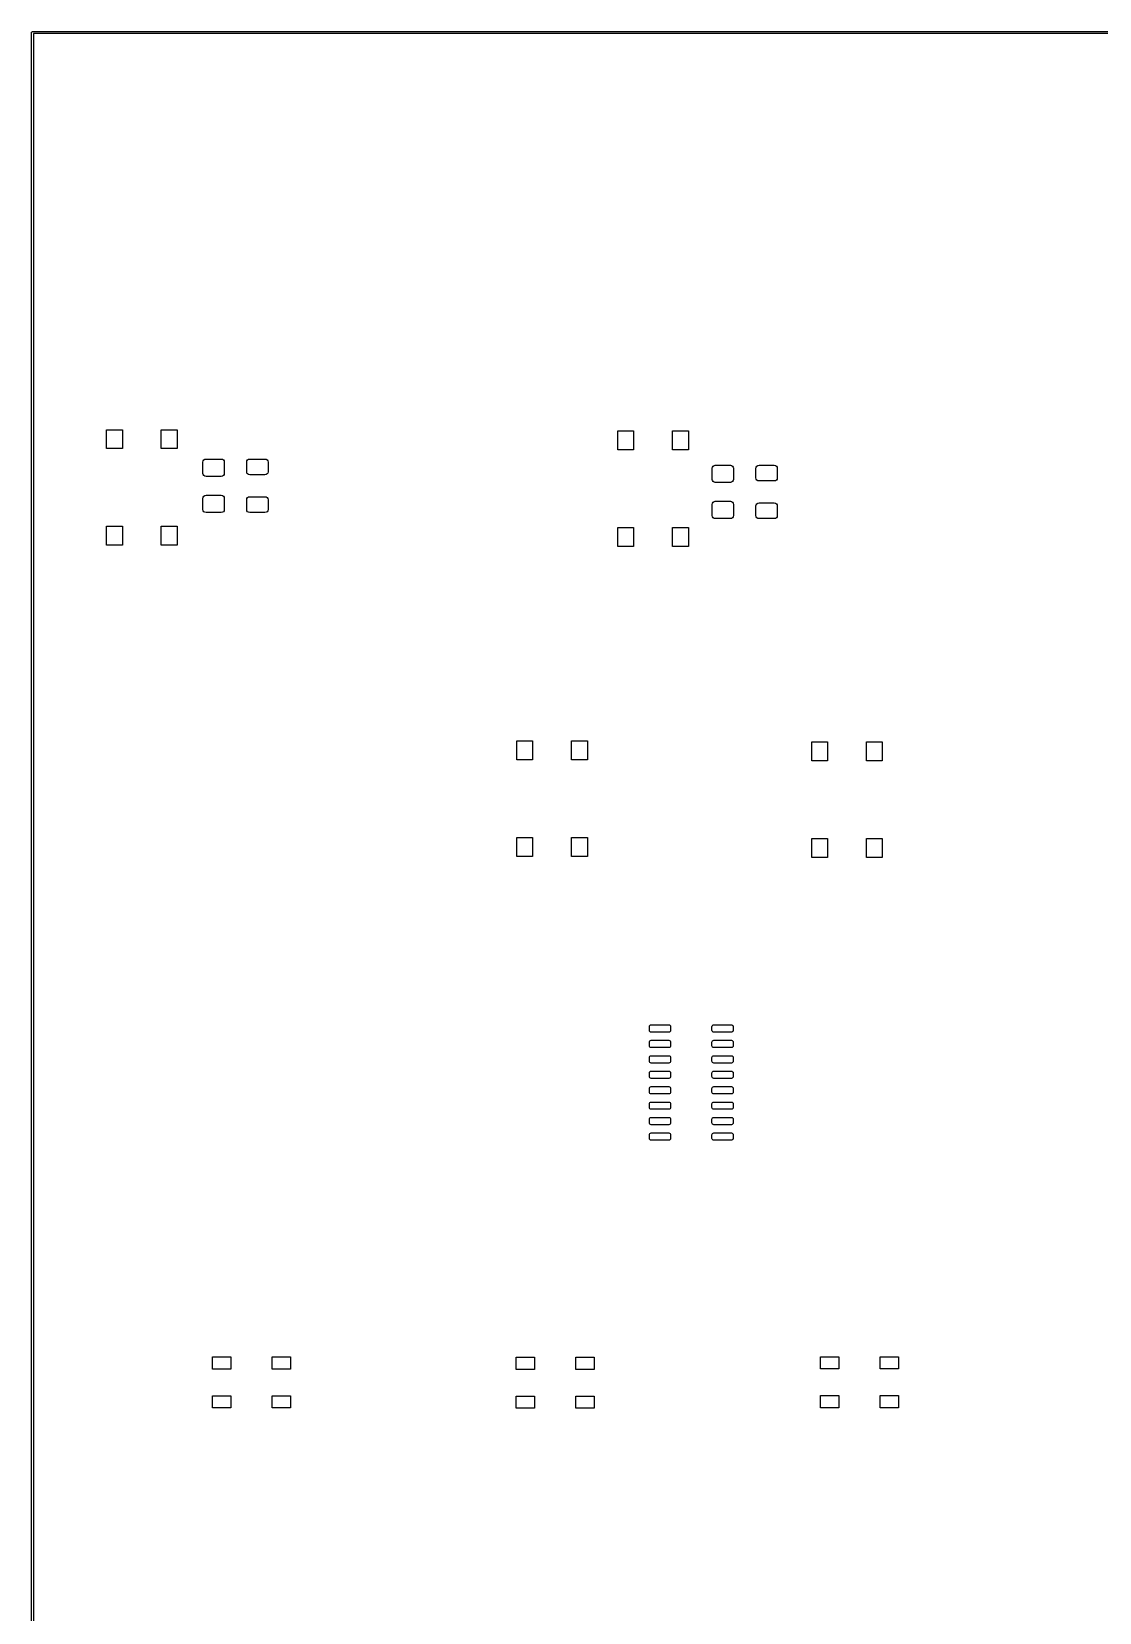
# Model space of a CAD drawing. Extents: x 0 to 360, y 0 to 260.
# Drawn here: x -0.1 to 87.8, y 130 to 260.1 of the extents above; entities that cross this region are included whole.
import ezdxf

# ---------------------------------------------------------------- set-up
doc = ezdxf.new("R2010")
doc.units = 0
doc.layers.add('BLACK', color=7, linetype='CONTINUOUS')

msp = doc.modelspace()

# ---------------------------------------------------------------- linework, layer by layer
at = {"layer": 'BLACK', "linetype": 'CONTINUOUS'}
for p, q in [((-0.075, 260), (-0.0733, 260.01)), ((-0.075, 0), (-0.075, 260)), ((-0.0739, 260.013), (-0.0722, 260.016)), ((-0.0733, 260.01), (-0.0739, 260.013)), ((-0.0722, 260.016), (-0.0705, 260.026)), ((-0.0705, 260.026), (-0.058, 260.041)), ((-0.058, 260.041), (-0.0482, 260.057)), ((-0.0482, 260.057), (-0.0418, 260.06)), ((-0.0418, 260.06), (-0.0375, 260.065)), ((-0.0375, 260.065), (-0.0183, 260.068)), ((-0.0183, 260.068), (0, 260.075)), ((0, 260.075), (360, 260.075)), ((0.075, 259.925), (0.075, 0.075)), ((359.925, 259.925), (0.075, 259.925)), ((6.09, 225.77), (6.09, 227.32)), ((6.09, 227.32), (7.39, 227.32)), ((7.39, 227.32), (7.39, 225.77)), ((10.59, 225.77), (10.59, 227.32)), ((10.59, 227.32), (11.89, 227.32)), ((11.89, 227.32), (11.89, 225.77)), ((48.16, 225.67), (48.16, 227.22)), ((48.16, 227.22), (49.46, 227.22)), ((49.46, 227.22), (49.46, 225.67)), ((52.66, 225.67), (52.66, 227.22)), ((52.66, 227.22), (53.96, 227.22)), ((53.96, 227.22), (53.96, 225.67)), ((7.39, 225.77), (6.09, 225.77)), ((11.89, 225.77), (10.59, 225.77)), ((49.46, 225.67), (48.16, 225.67)), ((53.96, 225.67), (52.66, 225.67)), ((14.025, 224.65), (14.044, 224.746)), ((14.025, 223.725), (14.025, 224.65)), ((14.044, 224.746), (14.0982, 224.827)), ((14.0982, 224.827), (14.1793, 224.881)), ((14.1793, 224.881), (14.275, 224.9)), ((14.275, 224.9), (15.525, 224.9)), ((15.525, 224.9), (15.6207, 224.881)), ((15.6207, 224.881), (15.7018, 224.827)), ((15.7018, 224.827), (15.756, 224.746)), ((15.756, 224.746), (15.775, 224.65)), ((15.775, 224.65), (15.775, 223.725)), ((17.625, 224.65), (17.644, 224.746)), ((17.625, 223.85), (17.625, 224.65)), ((17.644, 223.754), (17.625, 223.85)), ((17.644, 224.746), (17.6982, 224.827)), ((17.6982, 223.673), (17.644, 223.754)), ((17.6982, 224.827), (17.7793, 224.881)), ((17.7793, 224.881), (17.875, 224.9)), ((17.875, 224.9), (19.125, 224.9)), ((19.125, 224.9), (19.2207, 224.881)), ((19.2207, 224.881), (19.3018, 224.827)), ((19.3018, 224.827), (19.356, 224.746)), ((19.356, 223.754), (19.3018, 223.673)), ((19.356, 224.746), (19.375, 224.65)), ((19.375, 223.85), (19.356, 223.754)), ((19.375, 224.65), (19.375, 223.85)), ((55.925, 224.15), (55.944, 224.246)), ((55.925, 223.225), (55.925, 224.15)), ((55.944, 224.246), (55.9982, 224.327)), ((55.9982, 224.327), (56.0793, 224.381)), ((56.0793, 224.381), (56.175, 224.4)), ((56.175, 224.4), (57.425, 224.4)), ((57.425, 224.4), (57.5207, 224.381)), ((57.5207, 224.381), (57.6018, 224.327)), ((57.6018, 224.327), (57.656, 224.246)), ((57.656, 224.246), (57.675, 224.15)), ((57.675, 224.15), (57.675, 223.225)), ((59.525, 224.15), (59.544, 224.246)), ((59.525, 223.35), (59.525, 224.15)), ((59.544, 224.246), (59.5982, 224.327)), ((59.5982, 224.327), (59.6793, 224.381)), ((59.6793, 224.381), (59.775, 224.4)), ((59.775, 224.4), (61.025, 224.4)), ((61.025, 224.4), (61.1207, 224.381)), ((61.1207, 224.381), (61.2018, 224.327)), ((61.2018, 224.327), (61.256, 224.246)), ((61.256, 224.246), (61.275, 224.15)), ((61.275, 224.15), (61.275, 223.35)), ((14.044, 223.629), (14.025, 223.725)), ((14.0982, 223.548), (14.044, 223.629)), ((14.1793, 223.494), (14.0982, 223.548)), ((14.275, 223.475), (14.1793, 223.494)), ((15.525, 223.475), (14.275, 223.475)), ((15.6207, 223.494), (15.525, 223.475)), ((15.7018, 223.548), (15.6207, 223.494)), ((15.756, 223.629), (15.7018, 223.548)), ((15.775, 223.725), (15.756, 223.629)), ((17.7793, 223.619), (17.6982, 223.673)), ((17.875, 223.6), (17.7793, 223.619)), ((19.125, 223.6), (17.875, 223.6)), ((19.2207, 223.619), (19.125, 223.6)), ((19.3018, 223.673), (19.2207, 223.619)), ((55.944, 223.129), (55.925, 223.225)), ((55.9982, 223.048), (55.944, 223.129)), ((56.0793, 222.994), (55.9982, 223.048)), ((56.175, 222.975), (56.0793, 222.994)), ((57.425, 222.975), (56.175, 222.975)), ((57.5207, 222.994), (57.425, 222.975)), ((57.6018, 223.048), (57.5207, 222.994)), ((57.656, 223.129), (57.6018, 223.048)), ((57.675, 223.225), (57.656, 223.129)), ((59.544, 223.254), (59.525, 223.35)), ((59.5982, 223.173), (59.544, 223.254)), ((59.6793, 223.119), (59.5982, 223.173)), ((59.775, 223.1), (59.6793, 223.119)), ((61.025, 223.1), (59.775, 223.1)), ((61.1207, 223.119), (61.025, 223.1)), ((61.2018, 223.173), (61.1207, 223.119)), ((61.256, 223.254), (61.2018, 223.173)), ((61.275, 223.35), (61.256, 223.254)), ((14.025, 221.675), (14.044, 221.771)), ((14.025, 220.75), (14.025, 221.675)), ((14.044, 221.771), (14.0982, 221.852)), ((14.0982, 221.852), (14.1793, 221.906)), ((14.1793, 221.906), (14.275, 221.925)), ((14.275, 221.925), (15.525, 221.925)), ((15.525, 221.925), (15.6207, 221.906)), ((15.6207, 221.906), (15.7018, 221.852)), ((15.7018, 221.852), (15.756, 221.771)), ((15.756, 221.771), (15.775, 221.675)), ((15.775, 221.675), (15.775, 220.75)), ((17.625, 221.55), (17.644, 221.646)), ((17.625, 220.75), (17.625, 221.55)), ((17.644, 221.646), (17.6982, 221.727)), ((17.6982, 221.727), (17.7793, 221.781)), ((17.7793, 221.781), (17.875, 221.8)), ((17.875, 221.8), (19.125, 221.8)), ((19.125, 221.8), (19.2207, 221.781)), ((19.2207, 221.781), (19.3018, 221.727)), ((19.3018, 221.727), (19.356, 221.646)), ((19.356, 221.646), (19.375, 221.55)), ((19.375, 221.55), (19.375, 220.75)), ((55.925, 221.175), (55.944, 221.271)), ((55.925, 220.25), (55.925, 221.175)), ((55.944, 221.271), (55.9982, 221.352)), ((55.9982, 221.352), (56.0793, 221.406)), ((56.0793, 221.406), (56.175, 221.425)), ((56.175, 221.425), (57.425, 221.425)), ((57.425, 221.425), (57.5207, 221.406)), ((57.5207, 221.406), (57.6018, 221.352)), ((57.6018, 221.352), (57.656, 221.271)), ((57.656, 221.271), (57.675, 221.175)), ((57.675, 221.175), (57.675, 220.25)), ((59.525, 221.05), (59.544, 221.146)), ((59.544, 221.146), (59.5982, 221.227)), ((59.5982, 221.227), (59.6793, 221.281)), ((59.6793, 221.281), (59.775, 221.3)), ((59.775, 221.3), (61.025, 221.3)), ((61.025, 221.3), (61.1207, 221.281)), ((61.1207, 221.281), (61.2018, 221.227)), ((61.2018, 221.227), (61.256, 221.146)), ((61.256, 221.146), (61.275, 221.05)), ((14.044, 220.654), (14.025, 220.75)), ((14.0982, 220.573), (14.044, 220.654)), ((14.1793, 220.519), (14.0982, 220.573)), ((14.275, 220.5), (14.1793, 220.519)), ((15.525, 220.5), (14.275, 220.5)), ((15.6207, 220.519), (15.525, 220.5)), ((15.7018, 220.573), (15.6207, 220.519)), ((15.756, 220.654), (15.7018, 220.573)), ((15.775, 220.75), (15.756, 220.654)), ((17.644, 220.654), (17.625, 220.75)), ((17.6982, 220.573), (17.644, 220.654)), ((17.7793, 220.519), (17.6982, 220.573)), ((17.875, 220.5), (17.7793, 220.519)), ((19.125, 220.5), (17.875, 220.5)), ((19.2207, 220.519), (19.125, 220.5)), ((19.3018, 220.573), (19.2207, 220.519)), ((19.356, 220.654), (19.3018, 220.573)), ((19.375, 220.75), (19.356, 220.654)), ((55.944, 220.154), (55.925, 220.25)), ((55.9982, 220.073), (55.944, 220.154)), ((56.0793, 220.019), (55.9982, 220.073)), ((56.175, 220), (56.0793, 220.019)), ((57.425, 220), (56.175, 220)), ((57.5207, 220.019), (57.425, 220)), ((57.6018, 220.073), (57.5207, 220.019)), ((57.656, 220.154), (57.6018, 220.073)), ((57.675, 220.25), (57.656, 220.154)), ((59.525, 220.25), (59.525, 221.05)), ((59.544, 220.154), (59.525, 220.25)), ((59.5982, 220.073), (59.544, 220.154)), ((59.6793, 220.019), (59.5982, 220.073)), ((59.775, 220), (59.6793, 220.019)), ((61.025, 220), (59.775, 220)), ((61.1207, 220.019), (61.025, 220)), ((61.2018, 220.073), (61.1207, 220.019)), ((61.256, 220.154), (61.2018, 220.073)), ((61.275, 220.25), (61.256, 220.154)), ((61.275, 221.05), (61.275, 220.25)), ((6.09, 217.82), (6.09, 219.37)), ((6.09, 219.37), (7.39, 219.37)), ((7.39, 219.37), (7.39, 217.82)), ((10.59, 217.82), (10.59, 219.37)), ((10.59, 219.37), (11.89, 219.37)), ((11.89, 219.37), (11.89, 217.82)), ((48.16, 217.72), (48.16, 219.27)), ((48.16, 219.27), (49.46, 219.27)), ((49.46, 219.27), (49.46, 217.72)), ((52.66, 217.72), (52.66, 219.27)), ((52.66, 219.27), (53.96, 219.27)), ((53.96, 219.27), (53.96, 217.72)), ((7.39, 217.82), (6.09, 217.82)), ((11.89, 217.82), (10.59, 217.82)), ((49.46, 217.72), (48.16, 217.72)), ((53.96, 217.72), (52.66, 217.72)), ((39.85, 200.16), (39.85, 201.71)), ((39.85, 201.71), (41.15, 201.71)), ((41.15, 201.71), (41.15, 200.16)), ((44.35, 200.16), (44.35, 201.71)), ((44.35, 201.71), (45.65, 201.71)), ((45.65, 201.71), (45.65, 200.16)), ((64.11, 200.08), (64.11, 201.63)), ((64.11, 201.63), (65.41, 201.63)), ((65.41, 201.63), (65.41, 200.08)), ((68.61, 200.08), (68.61, 201.63)), ((68.61, 201.63), (69.91, 201.63)), ((69.91, 201.63), (69.91, 200.08)), ((41.15, 200.16), (39.85, 200.16)), ((45.65, 200.16), (44.35, 200.16)), ((65.41, 200.08), (64.11, 200.08)), ((69.91, 200.08), (68.61, 200.08)), ((39.85, 192.21), (39.85, 193.76)), ((39.85, 193.76), (41.15, 193.76)), ((41.15, 193.76), (41.15, 192.21)), ((44.35, 192.21), (44.35, 193.76)), ((44.35, 193.76), (45.65, 193.76)), ((45.65, 193.76), (45.65, 192.21)), ((64.11, 192.13), (64.11, 193.68)), ((64.11, 193.68), (65.41, 193.68)), ((65.41, 193.68), (65.41, 192.13)), ((68.61, 192.13), (68.61, 193.68)), ((68.61, 193.68), (69.91, 193.68)), ((69.91, 193.68), (69.91, 192.13)), ((41.15, 192.21), (39.85, 192.21)), ((45.65, 192.21), (44.35, 192.21)), ((65.41, 192.13), (64.11, 192.13)), ((69.91, 192.13), (68.61, 192.13)), ((50.75, 178.195), (50.7614, 178.252)), ((50.7614, 178.252), (50.7939, 178.301)), ((50.7939, 178.301), (50.8426, 178.334)), ((50.8426, 178.334), (50.9, 178.345)), ((50.9, 178.345), (52.35, 178.345)), ((52.35, 178.345), (52.4074, 178.334)), ((52.4074, 178.334), (52.4561, 178.301)), ((52.4561, 178.301), (52.4886, 178.252)), ((52.4886, 178.252), (52.5, 178.195)), ((55.9, 178.195), (55.9114, 178.252)), ((55.9114, 178.252), (55.9439, 178.301)), ((55.9439, 178.301), (55.9926, 178.334)), ((55.9926, 178.334), (56.05, 178.345)), ((56.05, 178.345), (57.5, 178.345)), ((57.5, 178.345), (57.5574, 178.334)), ((57.5574, 178.334), (57.6061, 178.301)), ((57.6061, 178.301), (57.6386, 178.252)), ((57.6386, 178.252), (57.65, 178.195)), ((50.75, 177.895), (50.75, 178.195)), ((50.7614, 177.838), (50.75, 177.895)), ((50.75, 176.925), (50.7614, 176.982)), ((50.75, 176.625), (50.75, 176.925)), ((50.7939, 177.789), (50.7614, 177.838)), ((50.7614, 176.982), (50.7939, 177.031)), ((50.8426, 177.756), (50.7939, 177.789)), ((50.7939, 177.031), (50.8426, 177.064)), ((50.9, 177.745), (50.8426, 177.756)), ((50.8426, 177.064), (50.9, 177.075)), ((52.35, 177.745), (50.9, 177.745)), ((50.9, 177.075), (52.35, 177.075)), ((52.4074, 177.756), (52.35, 177.745)), ((52.35, 177.075), (52.4074, 177.064)), ((52.4561, 177.789), (52.4074, 177.756)), ((52.4074, 177.064), (52.4561, 177.031)), ((52.4886, 177.838), (52.4561, 177.789)), ((52.4561, 177.031), (52.4886, 176.982)), ((52.5, 177.895), (52.4886, 177.838)), ((52.4886, 176.982), (52.5, 176.925)), ((52.5, 178.195), (52.5, 177.895)), ((52.5, 176.925), (52.5, 176.625)), ((55.9, 177.895), (55.9, 178.195)), ((55.9114, 177.838), (55.9, 177.895)), ((55.9, 176.925), (55.9114, 176.982)), ((55.9, 176.625), (55.9, 176.925)), ((55.9439, 177.789), (55.9114, 177.838)), ((55.9114, 176.982), (55.9439, 177.031)), ((55.9926, 177.756), (55.9439, 177.789)), ((55.9439, 177.031), (55.9926, 177.064)), ((56.05, 177.745), (55.9926, 177.756)), ((55.9926, 177.064), (56.05, 177.075)), ((57.5, 177.745), (56.05, 177.745)), ((56.05, 177.075), (57.5, 177.075)), ((57.5574, 177.756), (57.5, 177.745)), ((57.5, 177.075), (57.5574, 177.064)), ((57.6061, 177.789), (57.5574, 177.756)), ((57.5574, 177.064), (57.6061, 177.031)), ((57.6386, 177.838), (57.6061, 177.789)), ((57.6061, 177.031), (57.6386, 176.982)), ((57.65, 177.895), (57.6386, 177.838)), ((57.6386, 176.982), (57.65, 176.925)), ((57.65, 178.195), (57.65, 177.895)), ((57.65, 176.925), (57.65, 176.625)), ((50.7614, 176.568), (50.75, 176.625)), ((50.75, 175.655), (50.7614, 175.712)), ((50.75, 175.355), (50.75, 175.655)), ((50.7939, 176.519), (50.7614, 176.568)), ((50.7614, 175.712), (50.7939, 175.761)), ((50.8426, 176.486), (50.7939, 176.519)), ((50.7939, 175.761), (50.8426, 175.794)), ((50.9, 176.475), (50.8426, 176.486)), ((50.8426, 175.794), (50.9, 175.805)), ((52.35, 176.475), (50.9, 176.475)), ((50.9, 175.805), (52.35, 175.805)), ((52.4074, 176.486), (52.35, 176.475)), ((52.35, 175.805), (52.4074, 175.794)), ((52.4561, 176.519), (52.4074, 176.486)), ((52.4074, 175.794), (52.4561, 175.761)), ((52.4886, 176.568), (52.4561, 176.519)), ((52.4561, 175.761), (52.4886, 175.712)), ((52.5, 176.625), (52.4886, 176.568)), ((52.4886, 175.712), (52.5, 175.655)), ((52.5, 175.655), (52.5, 175.355)), ((55.9114, 176.568), (55.9, 176.625)), ((55.9, 175.655), (55.9114, 175.712)), ((55.9, 175.355), (55.9, 175.655)), ((55.9439, 176.519), (55.9114, 176.568)), ((55.9114, 175.712), (55.9439, 175.761)), ((55.9926, 176.486), (55.9439, 176.519)), ((55.9439, 175.761), (55.9926, 175.794)), ((56.05, 176.475), (55.9926, 176.486)), ((55.9926, 175.794), (56.05, 175.805)), ((57.5, 176.475), (56.05, 176.475)), ((56.05, 175.805), (57.5, 175.805)), ((57.5574, 176.486), (57.5, 176.475)), ((57.5, 175.805), (57.5574, 175.794)), ((57.6061, 176.519), (57.5574, 176.486)), ((57.5574, 175.794), (57.6061, 175.761)), ((57.6386, 176.568), (57.6061, 176.519)), ((57.6061, 175.761), (57.6386, 175.712)), ((57.65, 176.625), (57.6386, 176.568)), ((57.6386, 175.712), (57.65, 175.655)), ((57.65, 175.655), (57.65, 175.355)), ((50.7614, 175.298), (50.75, 175.355)), ((50.75, 174.385), (50.7614, 174.442)), ((50.75, 174.085), (50.75, 174.385)), ((50.7939, 175.249), (50.7614, 175.298)), ((50.7614, 174.442), (50.7939, 174.491)), ((50.8426, 175.216), (50.7939, 175.249)), ((50.7939, 174.491), (50.8426, 174.524)), ((50.9, 175.205), (50.8426, 175.216)), ((50.8426, 174.524), (50.9, 174.535)), ((52.35, 175.205), (50.9, 175.205)), ((50.9, 174.535), (52.35, 174.535)), ((52.4074, 175.216), (52.35, 175.205)), ((52.35, 174.535), (52.4074, 174.524)), ((52.4561, 175.249), (52.4074, 175.216)), ((52.4074, 174.524), (52.4561, 174.491)), ((52.4886, 175.298), (52.4561, 175.249)), ((52.4561, 174.491), (52.4886, 174.442)), ((52.5, 175.355), (52.4886, 175.298)), ((52.4886, 174.442), (52.5, 174.385)), ((52.5, 174.385), (52.5, 174.085)), ((55.9114, 175.298), (55.9, 175.355)), ((55.9, 174.385), (55.9114, 174.442)), ((55.9, 174.085), (55.9, 174.385)), ((55.9439, 175.249), (55.9114, 175.298)), ((55.9114, 174.442), (55.9439, 174.491)), ((55.9926, 175.216), (55.9439, 175.249)), ((55.9439, 174.491), (55.9926, 174.524)), ((56.05, 175.205), (55.9926, 175.216)), ((55.9926, 174.524), (56.05, 174.535)), ((57.5, 175.205), (56.05, 175.205)), ((56.05, 174.535), (57.5, 174.535)), ((57.5574, 175.216), (57.5, 175.205)), ((57.5, 174.535), (57.5574, 174.524)), ((57.6061, 175.249), (57.5574, 175.216)), ((57.5574, 174.524), (57.6061, 174.491)), ((57.6386, 175.298), (57.6061, 175.249)), ((57.6061, 174.491), (57.6386, 174.442)), ((57.65, 175.355), (57.6386, 175.298)), ((57.6386, 174.442), (57.65, 174.385)), ((57.65, 174.385), (57.65, 174.085)), ((50.7614, 174.028), (50.75, 174.085)), ((50.75, 173.115), (50.7614, 173.172)), ((50.75, 172.815), (50.75, 173.115)), ((50.7939, 173.979), (50.7614, 174.028)), ((50.7614, 173.172), (50.7939, 173.221)), ((50.8426, 173.946), (50.7939, 173.979)), ((50.7939, 173.221), (50.8426, 173.254)), ((50.9, 173.935), (50.8426, 173.946)), ((50.8426, 173.254), (50.9, 173.265)), ((52.35, 173.935), (50.9, 173.935)), ((50.9, 173.265), (52.35, 173.265)), ((52.4074, 173.946), (52.35, 173.935)), ((52.35, 173.265), (52.4074, 173.254)), ((52.4561, 173.979), (52.4074, 173.946)), ((52.4074, 173.254), (52.4561, 173.221)), ((52.4886, 174.028), (52.4561, 173.979)), ((52.4561, 173.221), (52.4886, 173.172)), ((52.5, 174.085), (52.4886, 174.028)), ((52.4886, 173.172), (52.5, 173.115)), ((52.5, 173.115), (52.5, 172.815)), ((55.9114, 174.028), (55.9, 174.085)), ((55.9, 173.115), (55.9114, 173.172)), ((55.9, 172.815), (55.9, 173.115)), ((55.9439, 173.979), (55.9114, 174.028)), ((55.9114, 173.172), (55.9439, 173.221)), ((55.9926, 173.946), (55.9439, 173.979)), ((55.9439, 173.221), (55.9926, 173.254)), ((56.05, 173.935), (55.9926, 173.946)), ((55.9926, 173.254), (56.05, 173.265)), ((57.5, 173.935), (56.05, 173.935)), ((56.05, 173.265), (57.5, 173.265)), ((57.5574, 173.946), (57.5, 173.935)), ((57.5, 173.265), (57.5574, 173.254)), ((57.6061, 173.979), (57.5574, 173.946)), ((57.5574, 173.254), (57.6061, 173.221)), ((57.6386, 174.028), (57.6061, 173.979)), ((57.6061, 173.221), (57.6386, 173.172)), ((57.65, 174.085), (57.6386, 174.028)), ((57.6386, 173.172), (57.65, 173.115)), ((57.65, 173.115), (57.65, 172.815)), ((50.7614, 172.758), (50.75, 172.815)), ((50.75, 171.845), (50.7614, 171.902)), ((50.75, 171.545), (50.75, 171.845)), ((50.7939, 172.709), (50.7614, 172.758)), ((50.7614, 171.902), (50.7939, 171.951)), ((50.8426, 172.676), (50.7939, 172.709)), ((50.7939, 171.951), (50.8426, 171.984)), ((50.9, 172.665), (50.8426, 172.676)), ((50.8426, 171.984), (50.9, 171.995)), ((52.35, 172.665), (50.9, 172.665)), ((50.9, 171.995), (52.35, 171.995)), ((52.4074, 172.676), (52.35, 172.665)), ((52.35, 171.995), (52.4074, 171.984)), ((52.4561, 172.709), (52.4074, 172.676)), ((52.4074, 171.984), (52.4561, 171.951)), ((52.4886, 172.758), (52.4561, 172.709)), ((52.4561, 171.951), (52.4886, 171.902)), ((52.5, 172.815), (52.4886, 172.758)), ((52.4886, 171.902), (52.5, 171.845)), ((52.5, 171.845), (52.5, 171.545)), ((55.9114, 172.758), (55.9, 172.815)), ((55.9, 171.845), (55.9114, 171.902)), ((55.9, 171.545), (55.9, 171.845)), ((55.9439, 172.709), (55.9114, 172.758)), ((55.9114, 171.902), (55.9439, 171.951)), ((55.9926, 172.676), (55.9439, 172.709)), ((55.9439, 171.951), (55.9926, 171.984)), ((56.05, 172.665), (55.9926, 172.676)), ((55.9926, 171.984), (56.05, 171.995)), ((57.5, 172.665), (56.05, 172.665)), ((56.05, 171.995), (57.5, 171.995)), ((57.5574, 172.676), (57.5, 172.665)), ((57.5, 171.995), (57.5574, 171.984)), ((57.6061, 172.709), (57.5574, 172.676)), ((57.5574, 171.984), (57.6061, 171.951)), ((57.6386, 172.758), (57.6061, 172.709)), ((57.6061, 171.951), (57.6386, 171.902)), ((57.65, 172.815), (57.6386, 172.758)), ((57.6386, 171.902), (57.65, 171.845)), ((57.65, 171.845), (57.65, 171.545)), ((50.7614, 171.488), (50.75, 171.545)), ((50.75, 170.575), (50.7614, 170.632)), ((50.75, 170.275), (50.75, 170.575)), ((50.7939, 171.439), (50.7614, 171.488)), ((50.7614, 170.632), (50.7939, 170.681)), ((50.8426, 171.406), (50.7939, 171.439)), ((50.7939, 170.681), (50.8426, 170.714)), ((50.9, 171.395), (50.8426, 171.406)), ((50.8426, 170.714), (50.9, 170.725)), ((52.35, 171.395), (50.9, 171.395)), ((50.9, 170.725), (52.35, 170.725)), ((52.4074, 171.406), (52.35, 171.395)), ((52.35, 170.725), (52.4074, 170.714)), ((52.4561, 171.439), (52.4074, 171.406)), ((52.4074, 170.714), (52.4561, 170.681)), ((52.4886, 171.488), (52.4561, 171.439)), ((52.4561, 170.681), (52.4886, 170.632)), ((52.5, 171.545), (52.4886, 171.488)), ((52.4886, 170.632), (52.5, 170.575)), ((52.5, 170.575), (52.5, 170.275)), ((55.9114, 171.488), (55.9, 171.545)), ((55.9, 170.575), (55.9114, 170.632)), ((55.9, 170.275), (55.9, 170.575)), ((55.9439, 171.439), (55.9114, 171.488)), ((55.9114, 170.632), (55.9439, 170.681)), ((55.9926, 171.406), (55.9439, 171.439)), ((55.9439, 170.681), (55.9926, 170.714)), ((56.05, 171.395), (55.9926, 171.406)), ((55.9926, 170.714), (56.05, 170.725)), ((57.5, 171.395), (56.05, 171.395)), ((56.05, 170.725), (57.5, 170.725)), ((57.5574, 171.406), (57.5, 171.395)), ((57.5, 170.725), (57.5574, 170.714)), ((57.6061, 171.439), (57.5574, 171.406)), ((57.5574, 170.714), (57.6061, 170.681)), ((57.6386, 171.488), (57.6061, 171.439)), ((57.6061, 170.681), (57.6386, 170.632)), ((57.65, 171.545), (57.6386, 171.488)), ((57.6386, 170.632), (57.65, 170.575)), ((57.65, 170.575), (57.65, 170.275)), ((50.7614, 170.218), (50.75, 170.275)), ((50.75, 169.305), (50.7614, 169.362)), ((50.75, 169.005), (50.75, 169.305)), ((50.7939, 170.169), (50.7614, 170.218)), ((50.7614, 169.362), (50.7939, 169.411)), ((50.8426, 170.136), (50.7939, 170.169)), ((50.7939, 169.411), (50.8426, 169.444)), ((50.9, 170.125), (50.8426, 170.136)), ((50.8426, 169.444), (50.9, 169.455)), ((52.35, 170.125), (50.9, 170.125)), ((50.9, 169.455), (52.35, 169.455)), ((52.4074, 170.136), (52.35, 170.125)), ((52.35, 169.455), (52.4074, 169.444)), ((52.4561, 170.169), (52.4074, 170.136)), ((52.4074, 169.444), (52.4561, 169.411)), ((52.4886, 170.218), (52.4561, 170.169)), ((52.4561, 169.411), (52.4886, 169.362)), ((52.5, 170.275), (52.4886, 170.218)), ((52.4886, 169.362), (52.5, 169.305)), ((52.5, 169.305), (52.5, 169.005)), ((55.9114, 170.218), (55.9, 170.275)), ((55.9, 169.305), (55.9114, 169.362)), ((55.9, 169.005), (55.9, 169.305)), ((55.9439, 170.169), (55.9114, 170.218)), ((55.9114, 169.362), (55.9439, 169.411)), ((55.9926, 170.136), (55.9439, 170.169)), ((55.9439, 169.411), (55.9926, 169.444)), ((56.05, 170.125), (55.9926, 170.136)), ((55.9926, 169.444), (56.05, 169.455)), ((57.5, 170.125), (56.05, 170.125)), ((56.05, 169.455), (57.5, 169.455)), ((57.5574, 170.136), (57.5, 170.125)), ((57.5, 169.455), (57.5574, 169.444)), ((57.6061, 170.169), (57.5574, 170.136)), ((57.5574, 169.444), (57.6061, 169.411)), ((57.6386, 170.218), (57.6061, 170.169)), ((57.6061, 169.411), (57.6386, 169.362)), ((57.65, 170.275), (57.6386, 170.218)), ((57.6386, 169.362), (57.65, 169.305)), ((57.65, 169.305), (57.65, 169.005)), ((50.7614, 168.948), (50.75, 169.005)), ((50.7939, 168.899), (50.7614, 168.948)), ((50.8426, 168.866), (50.7939, 168.899)), ((50.9, 168.855), (50.8426, 168.866)), ((52.35, 168.855), (50.9, 168.855)), ((52.4074, 168.866), (52.35, 168.855)), ((52.4561, 168.899), (52.4074, 168.866)), ((52.4886, 168.948), (52.4561, 168.899)), ((52.5, 169.005), (52.4886, 168.948)), ((55.9114, 168.948), (55.9, 169.005)), ((55.9439, 168.899), (55.9114, 168.948)), ((55.9926, 168.866), (55.9439, 168.899)), ((56.05, 168.855), (55.9926, 168.866)), ((57.5, 168.855), (56.05, 168.855)), ((57.5574, 168.866), (57.5, 168.855)), ((57.6061, 168.899), (57.5574, 168.866)), ((57.6386, 168.948), (57.6061, 168.899)), ((57.65, 169.005), (57.6386, 168.948)), ((14.82, 150.02), (14.82, 151.02)), ((14.82, 151.02), (16.32, 151.02)), ((16.32, 151.02), (16.32, 150.02)), ((19.72, 150.02), (19.72, 151.02)), ((19.72, 151.02), (21.22, 151.02)), ((21.22, 151.02), (21.22, 150.02)), ((39.805, 149.995), (39.805, 150.995)), ((39.805, 150.995), (41.305, 150.995)), ((41.305, 150.995), (41.305, 149.995)), ((44.705, 149.995), (44.705, 150.995)), ((44.705, 150.995), (46.205, 150.995)), ((46.205, 150.995), (46.205, 149.995)), ((64.84, 150.04), (64.84, 151.04)), ((64.84, 151.04), (66.34, 151.04)), ((66.34, 151.04), (66.34, 150.04)), ((69.74, 150.04), (69.74, 151.04)), ((69.74, 151.04), (71.24, 151.04)), ((71.24, 151.04), (71.24, 150.04)), ((16.32, 150.02), (14.82, 150.02)), ((21.22, 150.02), (19.72, 150.02)), ((41.305, 149.995), (39.805, 149.995)), ((46.205, 149.995), (44.705, 149.995)), ((66.34, 150.04), (64.84, 150.04)), ((71.24, 150.04), (69.74, 150.04)), ((14.82, 146.82), (14.82, 147.82)), ((14.82, 147.82), (16.32, 147.82)), ((16.32, 147.82), (16.32, 146.82)), ((19.72, 146.82), (19.72, 147.82)), ((19.72, 147.82), (21.22, 147.82)), ((21.22, 147.82), (21.22, 146.82)), ((39.805, 146.795), (39.805, 147.795)), ((39.805, 147.795), (41.305, 147.795)), ((41.305, 147.795), (41.305, 146.795)), ((44.705, 146.795), (44.705, 147.795)), ((44.705, 147.795), (46.205, 147.795)), ((46.205, 147.795), (46.205, 146.795)), ((64.84, 146.84), (64.84, 147.84)), ((64.84, 147.84), (66.34, 147.84)), ((66.34, 147.84), (66.34, 146.84)), ((69.74, 146.84), (69.74, 147.84)), ((69.74, 147.84), (71.24, 147.84)), ((71.24, 147.84), (71.24, 146.84)), ((16.32, 146.82), (14.82, 146.82)), ((21.22, 146.82), (19.72, 146.82)), ((41.305, 146.795), (39.805, 146.795)), ((46.205, 146.795), (44.705, 146.795)), ((66.34, 146.84), (64.84, 146.84)), ((71.24, 146.84), (69.74, 146.84))]:
    msp.add_line(p, q, dxfattribs=at)

doc.saveas('drawing.dxf')
